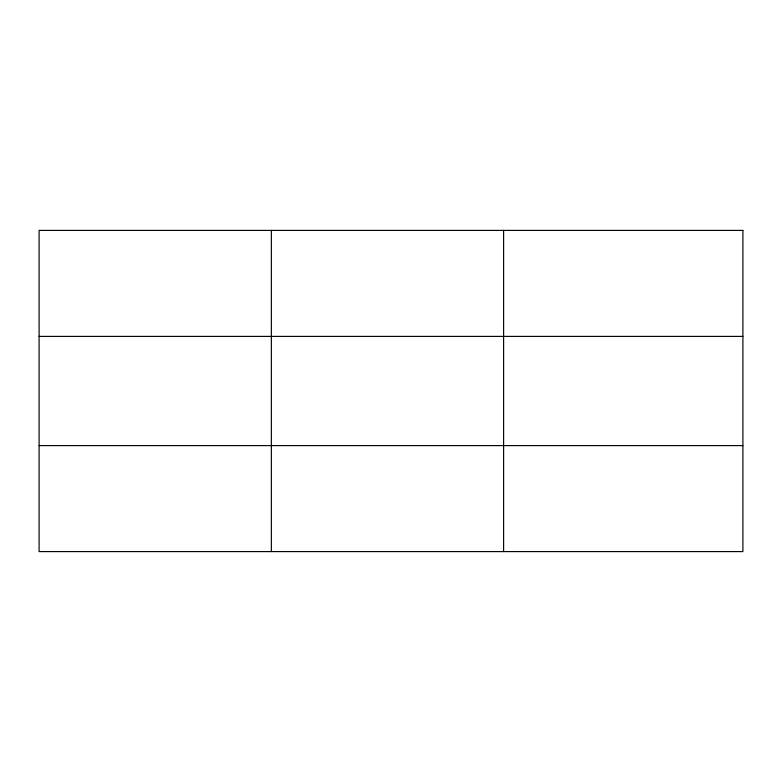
<?xml version="1.0" encoding="UTF-8"?>
<svg xmlns="http://www.w3.org/2000/svg" width="782" height="782" viewBox="0 0 782 782"><rect width="100%" height="100%" fill="white"/><g stroke="black" fill="none" stroke-linecap="round" stroke-linejoin="round"><path stroke-width="1.17" d="M271.354 230.407L271.354 551.593M503.608 230.407L503.608 551.593M39.1 336.397L742.9 336.397M39.1 445.603L742.9 445.603M742.9 230.407L742.9 551.593L39.1 551.593L39.1 230.407L742.9 230.407"/></g></svg>
